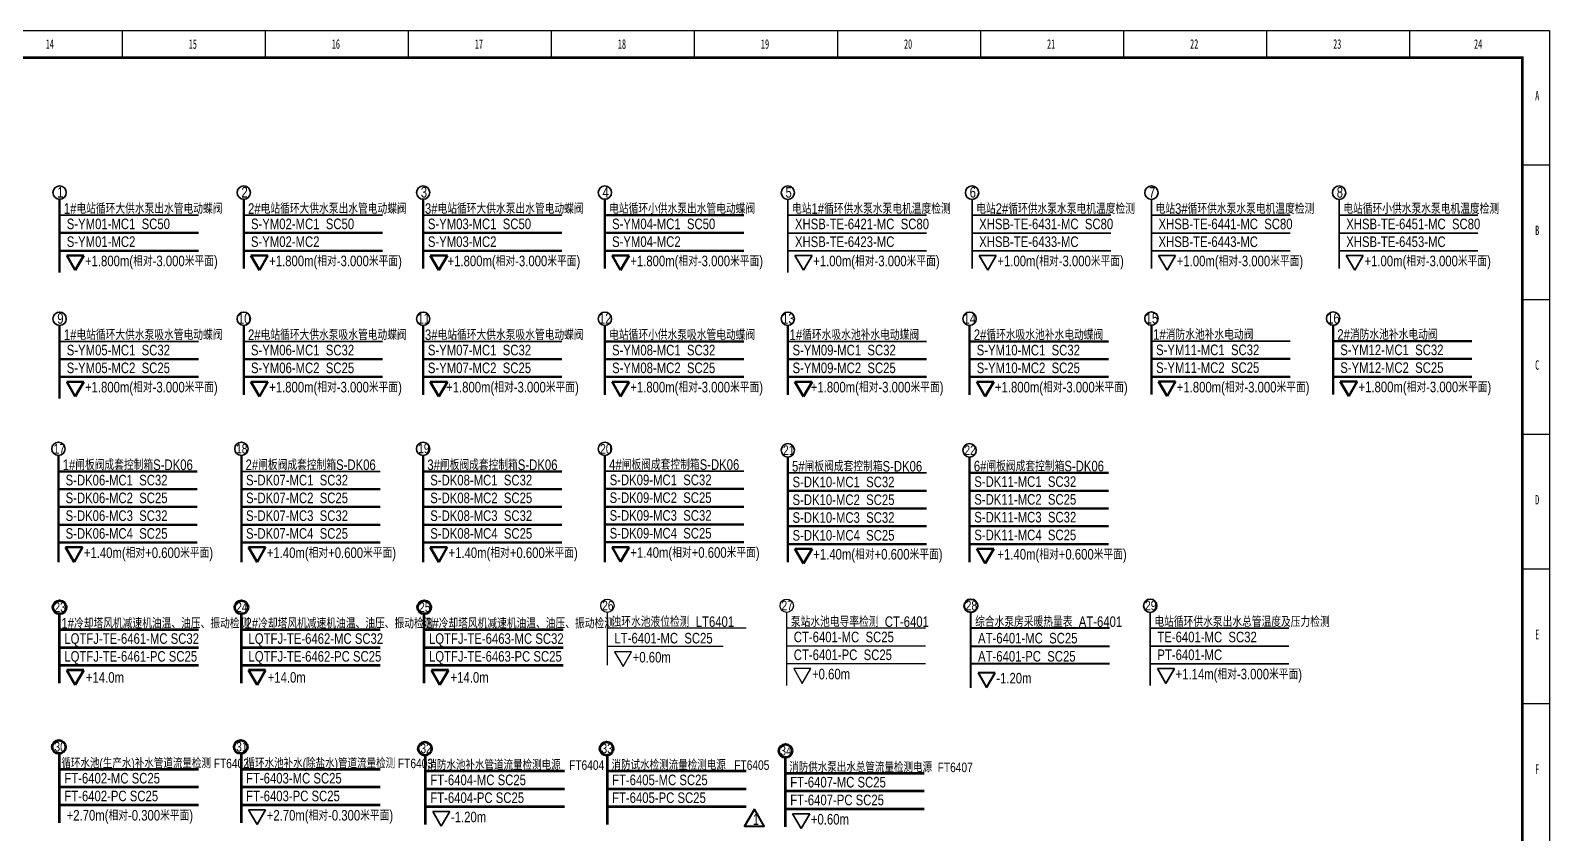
# Model space of a CAD drawing. Header units: millimetres. Extents: x -705761 to 1364679, y -410401 to 446404.
# Drawn here: x -492554 to -436690, y -108641 to -79126 of the extents above; entities that cross this region are included whole.
import ezdxf
from ezdxf.enums import TextEntityAlignment as Align

# ---------------------------------------------------------------- set-up
doc = ezdxf.new("R2010")
doc.units = ezdxf.units.MM
doc.layers.add('TK', color=7, linetype='Continuous')
doc.layers.add('模板-签名-公用', color=3, linetype='Continuous')
doc.layers.add('图框', color=7, linetype='Continuous', lineweight=13)
doc.layers.add('自动化文字', color=255, linetype='Continuous', lineweight=35)
doc.styles.add('bsee', font='BSDI_XW.shx', dxfattribs={"width": 0.8, "bigfont": 'BSDI_HZ.shx'})
doc.styles.add('Style-仿宋_GB2312', font='')
doc.styles.add('TZML', font='BSDI_XW.shx', dxfattribs={"width": 0.7, "height": 1, "bigfont": 'BSDI_HZ.shx'})
doc.styles.add('宋体', font='', dxfattribs={"width": 0.7, "height": 2.5})
doc.styles.get('Style-仿宋_GB2312').set_extended_font_data('仿宋_GB2312')
doc.styles.get('宋体').set_extended_font_data('SimSun')

# ---------------------------------------------------------------- blocks, each defined once
blk = doc.blocks.new('BSIET_通用图框_A1+0.5_1')
at = {"layer": '图框', "color": 7, "lineweight": 25}
for p, q in [((-524.9, 594), (-524.9, 584)), ((-472.3, 594), (-472.3, 584)), ((-472.3, 594), (-472.3, 584)), ((-419.7, 594), (-419.7, 584)), ((-419.7, 594), (-419.7, 584)), ((-367.1, 594), (-367.1, 584)), ((-367.1, 594), (-367.1, 584)), ((-314.5, 594), (-314.5, 584)), ((-314.5, 594), (-314.5, 584)), ((-261.9, 594), (-261.9, 584)), ((-261.9, 594), (-261.9, 584)), ((-209.3, 594), (-209.3, 584)), ((-209.3, 594), (-209.3, 584)), ((-156.7, 594), (-156.7, 584)), ((-156.7, 594), (-156.7, 584)), ((-104.1, 594), (-104.1, 584)), ((-104.1, 594), (-104.1, 584)), ((-51.5, 594), (-51.5, 584)), ((-51.5, 594), (-51.5, 584)), ((0, 544.5), (-10, 544.5)), ((0, 495), (-10, 495)), ((0, 445.5), (-10, 445.5)), ((0, 396), (-10, 396)), ((0, 346.5), (-10, 346.5))]:
    blk.add_line(p, q, dxfattribs=at)
at = {"layer": '图框', "color": 7, "lineweight": 25, "flags": 128}
for points in [[(-1261, 594), (0, 594), (0, 0), (-1261, 0), (-1261, 594)], [(-10, 584), (-1236, 584), (-1236, 10), (-10, 10), (-10, 584)]]:
    blk.add_lwpolyline(points, close=True, dxfattribs=at)
at = {"layer": '图框', "const_width": 1}
blk.add_lwpolyline([(-1236, 584), (-10, 584), (-10, 10), (-1236, 10)], close=True, dxfattribs=at)
at = {"layer": 'TK', "lineweight": 25, "style": '宋体', "width": 0.7, "flags": 3}
for tag, p in [('LZHQ_N会签10_T6_H6', (-1248.11, 94.08)), ('LZHQ_N会签9_T6_H6', (-1248.24, 86.08)), ('LZHQ_N会签8_T6_H6', (-1248.24, 78.08)), ('LZHQ_N会签7_T6_H6', (-1248.36, 70.08)), ('LZHQ_N会签6_T6_H6', (-1248.25, 62.08)), ('LZHQ_N会签5_T6_H6', (-1248.25, 54.08)), ('LZHQ_N会签4_T6_H6', (-1248.25, 46.08)), ('LZHQ_N会签3_T6_H6', (-1248.25, 38.08)), ('LZHQ_N会签2_T6_H6', (-1248.25, 30.08)), ('LZHQ_N会签1_T6_H6', (-1248.25, 22.08))]:
    blk.add_attdef(tag, text='', height=2.5, dxfattribs=at).set_placement(p, align=Align.MIDDLE)
at = {"layer": '图框', "color": 7, "lineweight": 25, "style": 'Style-仿宋_GB2312', "width": 0.628572}
for s, p in [('14', (-551.5, 589)), ('15', (-498.9, 589)), ('16', (-446.3, 589)), ('17', (-393.7, 589)), ('18', (-341.1, 589)), ('19', (-288.5, 589)), ('20', (-235.9, 589)), ('21', (-183.3, 589)), ('22', (-130.7, 589)), ('23', (-78.1, 589)), ('24', (-26.3, 589)), ('A', (-4.56, 570.04)), ('B', (-4.56, 520.54)), ('C', (-4.56, 471.04)), ('D', (-4.56, 421.54)), ('E', (-4.56, 372.04)), ('F', (-4.56, 322.54))]:
    blk.add_text(s, height=3.5, dxfattribs=at).set_placement(p, align=Align.MIDDLE_CENTER)
at = {"layer": '模板-签名-公用', "lineweight": 25, "style": '宋体', "width": 0.7}
blk.add_attdef('LZTQINS', text='', height=2, dxfattribs=at).set_placement((-10, 10), align=Align.MIDDLE)
at = {"layer": '模板-签名-公用', "lineweight": 25, "style": '宋体', "width": 0.7, "flags": 3}
blk.add_attdef('LZFRAME', (-45.91, 7.06), '', height=3, dxfattribs=at)

msp = doc.modelspace()

# ---------------------------------------------------------------- linework, layer by layer
at = {"layer": '自动化文字', "color": 201, "lineweight": 50}
for p, q in [((-491478.45, -88018.26), (-491478.45, -85332.29)), ((-491478.45, -88018.26), (-491478.45, -85332.29)), ((-484705.95, -87877.51), (-484705.95, -85332.29)), ((-478110.27, -87877.51), (-478110.27, -85332.29)), ((-471427.22, -87877.52), (-471427.22, -85332.29)), ((-466325.38, -85916.82), (-471427.22, -85916.82)), ((-467173.58, -85916.82), (-471427.22, -85916.82)), ((-486376.61, -86570.38), (-491478.45, -86570.38)), ((-479604.11, -86570.38), (-484705.95, -86570.38)), ((-473008.43, -86570.38), (-478110.27, -86570.38)), ((-466325.38, -86570.39), (-471427.22, -86570.39)), ((-486376.61, -87223.95), (-491478.45, -87223.95)), ((-490589.32, -87397.31), (-491216.59, -87397.31)), ((-491216.59, -87397.31), (-490902.95, -87940.59)), ((-490902.95, -87940.59), (-490589.32, -87397.31)), ((-479604.11, -87223.95), (-484705.95, -87223.95)), ((-483816.82, -87397.31), (-484444.09, -87397.31)), ((-484444.09, -87397.31), (-484130.46, -87940.59)), ((-484130.46, -87940.59), (-483816.82, -87397.31)), ((-473008.43, -87223.95), (-478110.27, -87223.95)), ((-477221.14, -87397.31), (-477848.41, -87397.31)), ((-477848.41, -87397.31), (-477534.77, -87940.59)), ((-477534.77, -87940.59), (-477221.14, -87397.31)), ((-466325.38, -87223.95), (-471427.22, -87223.95)), ((-470538.09, -87397.32), (-471165.35, -87397.32)), ((-471165.35, -87397.32), (-470851.72, -87940.6)), ((-470851.72, -87940.6), (-470538.09, -87397.32)), ((-491478.45, -92655.46), (-491478.45, -89969.49)), ((-484705.95, -92514.71), (-484705.95, -89969.49)), ((-478110.27, -92514.71), (-478110.27, -89969.49)), ((-471427.22, -92514.72), (-471427.22, -89969.5)), ((-464701.1, -92514.72), (-464701.1, -89969.5)), ((-458018.05, -92514.73), (-458018.05, -89969.5)), ((-451332.92, -92506.71), (-451332.91, -89961.49)), ((-444649.86, -92506.71), (-444649.86, -89961.49)), ((-466325.38, -90554.02), (-471427.22, -90554.02)), ((-452916.21, -90554.03), (-458018.05, -90554.03)), ((-439548.02, -90546.02), (-444649.87, -90546.02)), ((-486376.61, -91207.58), (-491478.45, -91207.58)), ((-479604.11, -91207.58), (-484705.95, -91207.58)), ((-473008.43, -91207.58), (-478110.27, -91207.58)), ((-466325.38, -91207.59), (-471427.22, -91207.59)), ((-459599.26, -91207.59), (-464701.1, -91207.59)), ((-452916.21, -91207.59), (-458018.05, -91207.59)), ((-446231.07, -91199.58), (-451332.92, -91199.58)), ((-439548.02, -91199.58), (-444649.87, -91199.58)), ((-486376.61, -91861.15), (-491478.45, -91861.15)), ((-490589.32, -92034.52), (-491216.59, -92034.52)), ((-491216.59, -92034.52), (-490902.95, -92577.8)), ((-490902.95, -92577.8), (-490589.32, -92034.52)), ((-479604.11, -91861.15), (-484705.95, -91861.15)), ((-483816.82, -92034.52), (-484444.09, -92034.52)), ((-484444.09, -92034.52), (-484130.46, -92577.8)), ((-484130.46, -92577.8), (-483816.82, -92034.52)), ((-473008.43, -91861.15), (-478110.27, -91861.15)), ((-477221.14, -92034.52), (-477848.41, -92034.52)), ((-477848.41, -92034.52), (-477534.77, -92577.8)), ((-477534.77, -92577.8), (-477221.14, -92034.52)), ((-466325.38, -91861.15), (-471427.22, -91861.15)), ((-470538.09, -92034.52), (-471165.35, -92034.52)), ((-471165.35, -92034.52), (-470851.72, -92577.8)), ((-470851.72, -92577.8), (-470538.09, -92034.52)), ((-459599.26, -91861.16), (-464701.1, -91861.16)), ((-463811.97, -92034.52), (-464439.24, -92034.52)), ((-464439.24, -92034.52), (-464125.6, -92577.8)), ((-464125.6, -92577.8), (-463811.97, -92034.52)), ((-452916.21, -91861.16), (-458018.05, -91861.16)), ((-457128.92, -92034.53), (-457756.19, -92034.53)), ((-457756.19, -92034.53), (-457442.55, -92577.81)), ((-457442.55, -92577.81), (-457128.92, -92034.53)), ((-446231.07, -91853.14), (-451332.92, -91853.14)), ((-450443.79, -92026.51), (-451071.05, -92026.51)), ((-451071.05, -92026.51), (-450757.42, -92569.79)), ((-450757.42, -92569.79), (-450443.79, -92026.51)), ((-439548.03, -91853.15), (-444649.87, -91853.15)), ((-443760.74, -92026.51), (-444388, -92026.51)), ((-444388, -92026.51), (-444074.37, -92569.79)), ((-444074.37, -92569.79), (-443760.74, -92026.51)), ((-491521.52, -98662.88), (-491521.51, -94747.44)), ((-484795.4, -98662.88), (-484795.4, -94747.45)), ((-478112.35, -98662.88), (-478112.35, -94747.45)), ((-471427.21, -98662.88), (-471427.21, -94747.45)), ((-464701.1, -98662.88), (-464701.1, -94802.51)), ((-458018.05, -98662.88), (-458018.04, -94802.52)), ((-486419.67, -95331.97), (-491521.52, -95331.97)), ((-473010.51, -95331.98), (-478112.35, -95331.98)), ((-452916.2, -95387.04), (-458018.05, -95387.04)), ((-486419.67, -95985.54), (-491521.52, -95985.54)), ((-479693.56, -95985.54), (-484795.4, -95985.54)), ((-473010.51, -95985.54), (-478112.35, -95985.54)), ((-466325.37, -95977.53), (-471427.22, -95977.53)), ((-459599.26, -96040.61), (-464701.1, -96040.61)), ((-452916.2, -96040.61), (-458018.05, -96040.61)), ((-486419.68, -96639.1), (-491521.52, -96639.1)), ((-479693.56, -96639.1), (-484795.4, -96639.1)), ((-473010.51, -96639.11), (-478112.35, -96639.11)), ((-466325.38, -96631.09), (-471427.22, -96631.09)), ((-459599.26, -96694.17), (-464701.1, -96694.17)), ((-452916.21, -96694.18), (-458018.05, -96694.18)), ((-486419.68, -97292.67), (-491521.52, -97292.67)), ((-479693.56, -97292.67), (-484795.4, -97292.67)), ((-473010.51, -97292.67), (-478112.35, -97292.67)), ((-466325.37, -97284.66), (-471427.22, -97284.66)), ((-459599.26, -97347.74), (-464701.1, -97347.74)), ((-452916.21, -97347.74), (-458018.05, -97347.74)), ((-486419.67, -97946.23), (-491521.52, -97946.23)), ((-490632.39, -98119.6), (-491259.65, -98119.6)), ((-491259.65, -98119.6), (-490946.02, -98662.88)), ((-490946.02, -98662.88), (-490632.39, -98119.6)), ((-479693.56, -97946.24), (-484795.4, -97946.24)), ((-483906.27, -98119.6), (-484533.53, -98119.6)), ((-484533.53, -98119.6), (-484219.9, -98662.88)), ((-484219.9, -98662.88), (-483906.27, -98119.6)), ((-473010.51, -97946.24), (-478112.35, -97946.24)), ((-477223.22, -98119.61), (-477850.48, -98119.61)), ((-477850.48, -98119.61), (-477536.85, -98662.89)), ((-477536.85, -98662.89), (-477223.22, -98119.61)), ((-466325.37, -97938.22), (-471427.21, -97938.22)), ((-470538.09, -98111.59), (-471165.35, -98111.59)), ((-471165.35, -98111.59), (-470851.72, -98654.87)), ((-470851.72, -98654.87), (-470538.09, -98111.59)), ((-459599.25, -98001.3), (-464701.1, -98001.3)), ((-463811.97, -98174.67), (-464439.23, -98174.67)), ((-464439.23, -98174.67), (-464125.6, -98717.95)), ((-464125.6, -98717.95), (-463811.97, -98174.67)), ((-452916.21, -98001.31), (-458018.05, -98001.31)), ((-457128.92, -98174.67), (-457756.18, -98174.67)), ((-457756.18, -98174.67), (-457442.55, -98717.95)), ((-457442.55, -98717.95), (-457128.92, -98174.67))]:
    msp.add_line(p, q, dxfattribs=at)
at = {"layer": '自动化文字', "color": 40, "lineweight": 35}
for p, q in [((-464701.1, -88020.39), (-464701.1, -85334.42)), ((-457928.6, -87879.64), (-457928.6, -85334.42)), ((-451332.92, -87879.64), (-451332.92, -85334.42)), ((-444430.21, -87879.65), (-444430.21, -85334.42)), ((-459599.26, -85918.95), (-464701.1, -85918.95)), ((-460447.47, -85918.95), (-464701.1, -85918.95)), ((-452826.76, -85918.95), (-457928.6, -85918.95)), ((-453674.97, -85918.95), (-457928.6, -85918.95)), ((-446231.08, -85918.95), (-451332.92, -85918.95)), ((-447079.28, -85918.95), (-451332.92, -85918.95)), ((-439328.37, -85918.95), (-444430.21, -85918.95)), ((-440176.58, -85918.95), (-444430.21, -85918.95)), ((-459599.26, -86572.51), (-464701.1, -86572.51)), ((-452826.76, -86572.51), (-457928.6, -86572.51)), ((-446231.08, -86572.51), (-451332.92, -86572.51)), ((-439328.37, -86572.52), (-444430.21, -86572.52)), ((-459599.26, -87226.08), (-464701.1, -87226.08)), ((-463811.97, -87399.44), (-464439.24, -87399.44)), ((-464439.24, -87399.44), (-464125.6, -87942.72)), ((-464125.6, -87942.72), (-463811.97, -87399.44)), ((-452826.76, -87226.08), (-457928.6, -87226.08)), ((-457039.47, -87399.44), (-457666.74, -87399.44)), ((-457666.74, -87399.44), (-457353.1, -87942.72)), ((-457353.1, -87942.72), (-457039.47, -87399.44)), ((-446231.08, -87226.08), (-451332.92, -87226.08)), ((-450443.79, -87399.44), (-451071.05, -87399.44)), ((-451071.05, -87399.44), (-450757.42, -87942.72)), ((-450757.42, -87942.72), (-450443.79, -87399.44)), ((-439328.37, -87226.08), (-444430.22, -87226.08)), ((-443541.09, -87399.45), (-444168.35, -87399.45)), ((-444168.35, -87399.45), (-443854.72, -87942.73)), ((-443854.72, -87942.73), (-443541.09, -87399.45)), ((-451375.98, -103199.12), (-451375.98, -100513.15)), ((-446274.14, -101097.68), (-451375.98, -101097.68)), ((-447122.35, -101097.68), (-451375.98, -101097.68)), ((-446274.14, -101751.24), (-451375.98, -101751.24))]:
    msp.add_line(p, q, dxfattribs=at)
at = {"layer": '自动化文字', "color": 201, "lineweight": 35}
for p, q in [((-486376.61, -85916.82), (-491478.45, -85916.82)), ((-487224.82, -85916.82), (-491478.45, -85916.82)), ((-479604.11, -85916.82), (-484705.95, -85916.82)), ((-480452.32, -85916.82), (-484705.95, -85916.82)), ((-473008.43, -85916.82), (-478110.27, -85916.82)), ((-473856.63, -85916.82), (-478110.27, -85916.82)), ((-486376.61, -90554.02), (-491478.45, -90554.02)), ((-487224.82, -90554.02), (-491478.45, -90554.02)), ((-479604.11, -90554.02), (-484705.95, -90554.02)), ((-480452.32, -90554.02), (-484705.95, -90554.02)), ((-473008.43, -90554.02), (-478110.27, -90554.02)), ((-473856.63, -90554.02), (-478110.27, -90554.02)), ((-467173.58, -90554.02), (-471427.22, -90554.02)), ((-459599.26, -90554.02), (-464701.1, -90554.02)), ((-460447.47, -90554.02), (-464701.1, -90554.02)), ((-453764.41, -90554.03), (-458018.05, -90554.03)), ((-446231.07, -90546.01), (-451332.92, -90546.01)), ((-447079.28, -90546.01), (-451332.92, -90546.01)), ((-440396.23, -90546.02), (-444649.87, -90546.02)), ((-487267.88, -95331.97), (-491521.52, -95331.97)), ((-479693.56, -95331.97), (-484795.4, -95331.97)), ((-480541.76, -95331.97), (-484795.4, -95331.97)), ((-473858.71, -95331.98), (-478112.35, -95331.98)), ((-466325.37, -95323.96), (-471427.22, -95323.96)), ((-467173.58, -95323.96), (-471427.22, -95323.96)), ((-459599.26, -95387.04), (-464701.1, -95387.04)), ((-460447.46, -95387.04), (-464701.1, -95387.04)), ((-453764.41, -95387.04), (-458018.05, -95387.04))]:
    msp.add_line(p, q, dxfattribs=at)
at = {"layer": '自动化文字', "color": 60, "lineweight": 30}
for p, q in [((-471337.77, -102448.73), (-471337.77, -100513.15)), ((-466235.93, -101097.67), (-471337.77, -101097.67)), ((-467084.14, -101097.67), (-471337.77, -101097.67)), ((-467084.14, -101763.67), (-471337.77, -101763.67)), ((-470448.64, -101958.59), (-471075.91, -101958.59)), ((-471075.91, -101958.59), (-470762.28, -102501.87)), ((-470762.28, -102501.87), (-470448.64, -101958.59))]:
    msp.add_line(p, q, dxfattribs=at)
at = {"layer": '自动化文字', "color": 161, "lineweight": 30}
for p, q in [((-464744.17, -103199.12), (-464744.17, -100513.15)), ((-459642.33, -101097.68), (-464744.17, -101097.68)), ((-460490.53, -101097.68), (-464744.17, -101097.68)), ((-459642.33, -101751.24), (-464744.17, -101751.24)), ((-459642.33, -102404.81), (-464744.17, -102404.81)), ((-463855.04, -102578.18), (-464482.3, -102578.18)), ((-464482.3, -102578.18), (-464168.67, -103121.46)), ((-464168.67, -103121.46), (-463855.04, -102578.18))]:
    msp.add_line(p, q, dxfattribs=at)
at = {"layer": '自动化文字', "color": 11, "linetype": 'Continuous', "lineweight": 40}
for p, q in [((-457969.59, -103289.99), (-457969.58, -100513.15)), ((-452867.75, -101097.67), (-457969.59, -101097.67)), ((-453715.95, -101097.67), (-457969.59, -101097.67)), ((-452867.75, -101763.67), (-457969.59, -101763.67)), ((-452867.75, -102404.8), (-457969.59, -102404.8)), ((-457080.46, -102728.59), (-457707.72, -102728.59)), ((-457707.72, -102728.59), (-457394.09, -103271.87)), ((-457394.09, -103271.87), (-457080.46, -102728.59))]:
    msp.add_line(p, q, dxfattribs=at)
at = {"layer": '自动化文字', "color": 51, "lineweight": 53}
for p, q in [((-491478.45, -103116.05), (-491478.45, -100570.83)), ((-484795.4, -103116.05), (-484795.4, -100570.83)), ((-478069.28, -103116.06), (-478069.28, -100570.83)), ((-486376.61, -101155.35), (-491478.45, -101155.35)), ((-487224.82, -101155.35), (-491478.45, -101155.35)), ((-479693.56, -101155.36), (-484795.4, -101155.36)), ((-480541.76, -101155.36), (-484795.4, -101155.36)), ((-472967.44, -101155.36), (-478069.28, -101155.36)), ((-473815.65, -101155.36), (-478069.28, -101155.36)), ((-486376.61, -101808.92), (-491478.45, -101808.92)), ((-479693.56, -101808.92), (-484795.4, -101808.92)), ((-472967.44, -101808.93), (-478069.28, -101808.93)), ((-486376.61, -102462.48), (-491478.45, -102462.48)), ((-490589.32, -102635.85), (-491216.59, -102635.85)), ((-491216.59, -102635.85), (-490902.95, -103179.13)), ((-490902.95, -103179.13), (-490589.32, -102635.85)), ((-479693.56, -102462.49), (-484795.4, -102462.49)), ((-483906.27, -102635.86), (-484533.53, -102635.86)), ((-484533.53, -102635.86), (-484219.9, -103179.14)), ((-484219.9, -103179.14), (-483906.27, -102635.86)), ((-472967.44, -102462.49), (-478069.28, -102462.49)), ((-477180.15, -102635.86), (-477807.42, -102635.86)), ((-477807.42, -102635.86), (-477493.79, -103179.14)), ((-477493.79, -103179.14), (-477180.15, -102635.86))]:
    msp.add_line(p, q, dxfattribs=at)
at = {"layer": '自动化文字', "color": 6, "lineweight": 35}
for p, q in [((-446274.14, -102404.81), (-451375.99, -102404.81)), ((-450486.86, -102578.18), (-451114.12, -102578.18)), ((-451114.12, -102578.18), (-450800.49, -103121.46)), ((-450800.49, -103121.46), (-450486.86, -102578.18))]:
    msp.add_line(p, q, dxfattribs=at)
at = {"layer": '自动化文字', "color": 4, "lineweight": 53}
for p, q in [((-491478.45, -108247.02), (-491478.45, -105701.8)), ((-484795.4, -108247.02), (-484795.4, -105701.8)), ((-478020.82, -108309.8), (-478020.82, -105764.58)), ((-471337.77, -108309.8), (-471337.77, -105764.58)), ((-464787.24, -108392.87), (-464787.24, -105847.64)), ((-486376.61, -106286.32), (-491478.45, -106286.32)), ((-487224.81, -106286.32), (-491478.45, -106286.32)), ((-479693.56, -106286.33), (-484795.4, -106286.33)), ((-480541.76, -106286.33), (-484795.4, -106286.33)), ((-472918.98, -106349.1), (-478020.82, -106349.1)), ((-473767.19, -106349.1), (-478020.82, -106349.1)), ((-466235.93, -106349.11), (-471337.77, -106349.11)), ((-467084.14, -106349.11), (-471337.77, -106349.11)), ((-459685.4, -106432.17), (-464787.24, -106432.17)), ((-460533.6, -106432.17), (-464787.24, -106432.17)), ((-486376.61, -106939.89), (-491478.45, -106939.89)), ((-479693.56, -106939.89), (-484795.4, -106939.89)), ((-472918.98, -107002.67), (-478020.82, -107002.67)), ((-466235.93, -107002.67), (-471337.77, -107002.67)), ((-459685.4, -107085.74), (-464787.24, -107085.74)), ((-486376.61, -107593.45), (-491478.45, -107593.45)), ((-479693.56, -107593.46), (-484795.4, -107593.46)), ((-472918.98, -107656.23), (-478020.82, -107656.23)), ((-466235.93, -107656.24), (-471337.77, -107656.24)), ((-459685.4, -107739.3), (-464787.24, -107739.3))]:
    msp.add_line(p, q, dxfattribs=at)
at = {"layer": '自动化文字', "color": 4, "lineweight": 35}
for p, q in [((-483906.27, -107766.82), (-484533.53, -107766.82)), ((-484533.53, -107766.82), (-484219.9, -108310.11)), ((-484219.9, -108310.11), (-483906.27, -107766.82)), ((-477131.69, -107829.6), (-477758.96, -107829.6)), ((-477758.96, -107829.6), (-477445.32, -108372.88)), ((-477445.32, -108372.88), (-477131.69, -107829.6)), ((-463898.1, -107912.67), (-464525.37, -107912.67)), ((-464525.37, -107912.67), (-464211.74, -108455.95)), ((-464211.74, -108455.95), (-463898.1, -107912.67))]:
    msp.add_line(p, q, dxfattribs=at)
at = {"layer": '自动化文字', "color": 1, "lineweight": 40}
msp.add_lwpolyline([(-465930, -107748.99), (-466290, -108372.59), (-465570, -108372.59), (-465930, -107748.99)], dxfattribs=at)
at = {"layer": '自动化文字', "color": 201, "lineweight": 35}
for centre in [(-491478.45, -85086.96), (-484705.95, -85086.96), (-478110.27, -85086.96), (-471427.22, -85086.96), (-491478.45, -89724.16), (-484705.95, -89724.16), (-478110.27, -89724.16), (-471427.22, -89724.17), (-464701.1, -89724.17), (-458018.05, -89724.17), (-451332.91, -89716.16), (-444649.86, -89716.16), (-491521.51, -94502.11), (-484795.4, -94502.12), (-478112.35, -94502.12), (-471429.29, -94502.13), (-464701.1, -94557.18), (-458018.04, -94557.19)]:
    msp.add_circle(centre, 245.33, dxfattribs=at)
at = {"layer": '自动化文字', "color": 40, "lineweight": 35}
for centre in [(-464701.1, -85089.09), (-457928.6, -85089.09), (-451332.92, -85089.09), (-444430.21, -85089.09), (-451375.98, -100267.82)]:
    msp.add_circle(centre, 245.33, dxfattribs=at)
at = {"layer": '自动化文字', "color": 51, "lineweight": 53}
for centre in [(-491478.45, -100325.5), (-484795.4, -100325.5), (-478069.28, -100325.5)]:
    msp.add_circle(centre, 245.33, dxfattribs=at)
at = {"layer": '自动化文字', "color": 60, "lineweight": 30}
msp.add_circle((-471337.77, -100267.82), 245.33, dxfattribs=at)
at = {"layer": '自动化文字', "color": 161, "lineweight": 30}
msp.add_circle((-464744.17, -100267.82), 245.33, dxfattribs=at)
at = {"layer": '自动化文字', "color": 11, "linetype": 'Continuous', "lineweight": 40}
msp.add_circle((-457969.58, -100267.82), 245.33, dxfattribs=at)
at = {"layer": '自动化文字', "color": 4, "lineweight": 53}
for centre in [(-491504.17, -105457.82), (-484821.12, -105457.82), (-478046.54, -105520.6), (-471363.49, -105520.6), (-464787.24, -105602.31)]:
    msp.add_circle(centre, 245.33, dxfattribs=at)

# ---------------------------------------------------------------- block references
at = {"layer": '图框', "xscale": 100, "yscale": 100, "zscale": 100}
msp.add_blockref('BSIET_通用图框_A1+0.5_1', (-436689.82, -138526.46), dxfattribs=at)

# ---------------------------------------------------------------- texts
at = {"layer": '自动化文字', "color": 201, "lineweight": 35, "style": 'bsee', "width": 0.8}
for s, height, p in [('1', 389.24, (-491565.99, -85268.74)), ('2', 389.24, (-484793.49, -85268.74)), ('3', 389.24, (-478197.8, -85268.74)), ('4', 389.24, (-471514.75, -85268.75)), ('1#电站循环大供水泵出水管电动蝶阀 ', 389.2425, (-491324.23, -85867.32)), ('2#电站循环大供水泵出水管电动蝶阀 ', 389.2425, (-484551.73, -85867.33)), ('3#电站循环大供水泵出水管电动蝶阀 ', 389.2425, (-478045.5, -85867.33)), ('电站循环小供水泵出水管电动蝶阀 ', 389.2425, (-471273, -85867.33)), ('S-YM01-MC1  SC50', 389.2425, (-491216.3, -86430.74)), ('S-YM02-MC1  SC50', 389.2425, (-484443.8, -86430.74)), ('S-YM03-MC1  SC50', 389.2425, (-477937.57, -86430.74)), ('S-YM04-MC1  SC50', 389.2425, (-471165.07, -86430.75)), ('S-YM01-MC2', 389.242, (-491216.3, -87084.3)), ('S-YM02-MC2', 389.242, (-484443.8, -87084.31)), ('S-YM03-MC2', 389.242, (-477937.57, -87084.31)), ('S-YM04-MC2', 389.242, (-471165.07, -87084.31)), ('+1.800m(相对-3.000米平面) ', 389.2425, (-490546.17, -87792.97)), ('+1.800m(相对-3.000米平面) ', 389.2425, (-483773.67, -87792.97)), ('+1.800m(相对-3.000米平面) ', 389.2425, (-477214.62, -87792.98)), ('+1.800m(相对-3.000米平面) ', 389.2425, (-470494.94, -87792.98)), ('9', 389.24, (-491565.99, -89905.95)), ('10', 389.242, (-484922.93, -89905.95)), ('11', 389.242, (-478321.99, -89905.95)), ('12', 389.242, (-471648.99, -89905.95)), ('13', 389.242, (-464912.82, -89905.96)), ('14', 389.242, (-458239.82, -89905.96)), ('15', 389.242, (-451544.64, -89897.94)), ('16', 389.242, (-444871.64, -89897.94)), ('1#电站循环大供水泵吸水管电动蝶阀 ', 389.2425, (-491324.23, -90504.52)), ('2#电站循环大供水泵吸水管电动蝶阀 ', 389.2425, (-484551.73, -90504.53)), ('3#电站循环大供水泵吸水管电动蝶阀 ', 389.2425, (-478045.5, -90504.53)), ('电站循环小供水泵吸水管电动蝶阀 ', 389.2425, (-471273, -90504.53)), ('1#循环水吸水池补水电动蝶阀', 389.2425, (-464636.33, -90504.54)), ('2#循环水吸水池补水电动蝶阀', 389.2425, (-457863.83, -90504.54)), ('1#消防水池补水电动阀 ', 389.2425, (-451268.15, -90496.53)), ('2#消防水池补水电动阀 ', 389.2425, (-444495.65, -90496.53)), ('S-YM05-MC1  SC32', 389.2425, (-491216.3, -91067.94)), ('S-YM06-MC1  SC32', 389.2425, (-484443.8, -91067.94)), ('S-YM07-MC1  SC32', 389.2425, (-477937.57, -91067.94)), ('S-YM08-MC1  SC32', 389.2425, (-471165.07, -91067.95)), ('S-YM09-MC1  SC32', 389.2425, (-464528.4, -91067.95)), ('S-YM10-MC1  SC32', 389.2425, (-457755.9, -91067.95)), ('S-YM11-MC1  SC32', 389.2425, (-451160.22, -91059.94)), ('S-YM12-MC1  SC32', 389.2425, (-444387.72, -91059.94)), ('S-YM05-MC2  SC25', 389.2425, (-491216.3, -91721.5)), ('S-YM06-MC2  SC25', 389.2425, (-484443.8, -91721.51)), ('S-YM07-MC2  SC25', 389.2425, (-477937.57, -91721.51)), ('S-YM08-MC2  SC25', 389.2425, (-471165.07, -91721.51)), ('S-YM09-MC2  SC25', 389.2425, (-464528.4, -91721.52)), ('S-YM10-MC2  SC25', 389.2425, (-457755.9, -91721.52)), ('S-YM11-MC2  SC25', 389.2425, (-451160.22, -91713.5)), ('S-YM12-MC2  SC25', 389.2425, (-444387.72, -91713.51)), ('+1.800m(相对-3.000米平面) ', 389.2425, (-490546.17, -92430.17)), ('+1.800m(相对-3.000米平面) ', 389.2425, (-483773.67, -92430.17)), ('+1.800m(相对-3.000米平面) ', 389.2425, (-477267.44, -92430.18)), ('+1.800m(相对-3.000米平面) ', 389.2425, (-470494.94, -92430.18)), ('+1.800m(相对-3.000米平面) ', 389.2425, (-463858.27, -92430.18)), ('+1.800m(相对-3.000米平面) ', 389.2425, (-457085.77, -92430.19)), ('+1.800m(相对-3.000米平面) ', 389.2425, (-450400.64, -92430.19)), ('+1.800m(相对-3.000米平面) ', 389.2425, (-443717.59, -92422.17)), ('17', 350, (-491696.92, -94676.12)), ('18', 350, (-484990.42, -94671.67)), ('19', 350, (-478297.85, -94661.72)), ('20', 350, (-471602.62, -94676.12)), ('21', 350, (-464876.5, -94731.19)), ('22', 350, (-458207.73, -94725.39)), ('1#闸板阀成套控制箱S-DK06 ', 389.2425, (-491367.3, -95282.48)), ('2#闸板阀成套控制箱S-DK06 ', 389.2425, (-484641.18, -95282.49)), ('4#闸板阀成套控制箱S-DK06 ', 389.2425, (-471273, -95274.47)), ('5#闸板阀成套控制箱S-DK06 ', 389.2425, (-464546.88, -95337.55)), ('6#闸板阀成套控制箱S-DK06 ', 389.2425, (-457861.75, -95329.54)), ('S-DK06-MC1  SC32', 389.2425, (-491259.37, -95845.9)), ('S-DK07-MC1  SC32', 389.2425, (-484622.7, -95845.9)), ('S-DK08-MC1  SC32', 389.2425, (-477850.2, -95845.9)), ('S-DK09-MC1  SC32', 389.2425, (-471254.52, -95837.89)), ('S-DK10-MC1  SC32', 389.2425, (-464528.4, -95913.9)), ('S-DK11-MC1  SC32', 389.2425, (-457845.35, -95900.97)), ('S-DK06-MC2  SC25', 389.2425, (-491259.37, -96499.46)), ('S-DK07-MC2  SC25', 389.2425, (-484622.7, -96499.46)), ('S-DK08-MC2  SC25', 389.2425, (-477850.2, -96499.47)), ('S-DK09-MC2  SC25', 389.2425, (-471254.52, -96491.45)), ('S-DK10-MC2  SC25', 389.2425, (-464528.4, -96567.46)), ('S-DK11-MC2  SC25', 389.2425, (-457845.35, -96554.54)), ('S-DK06-MC3  SC32', 389.2425, (-491259.37, -97153.03)), ('S-DK07-MC3  SC32', 389.2425, (-484622.7, -97153.03)), ('S-DK08-MC3  SC32', 389.2425, (-477850.2, -97153.03)), ('S-DK09-MC3  SC32', 389.2425, (-471254.51, -97145.02)), ('S-DK10-MC3  SC32', 389.2425, (-464528.4, -97221.03)), ('S-DK11-MC3  SC32', 389.2425, (-457845.35, -97208.1)), ('S-DK06-MC4  SC25', 389.2425, (-491259.37, -97806.59)), ('S-DK07-MC4  SC25', 389.2425, (-484622.7, -97806.6)), ('S-DK08-MC4  SC25', 389.2425, (-477850.2, -97806.6)), ('S-DK09-MC4  SC25', 389.2425, (-471254.51, -97798.58)), ('S-DK10-MC4  SC25', 389.2425, (-464528.4, -97874.59)), ('S-DK11-MC4  SC25', 389.2425, (-457845.35, -97861.67)), ('+1.40m(相对+0.600米平面) ', 389.2425, (-490589.24, -98515.26)), ('+1.40m(相对+0.600米平面) ', 389.2425, (-483860.88, -98515.26)), ('+1.40m(相对+0.600米平面) ', 389.2425, (-477180.07, -98515.27)), ('+1.40m(相对+0.600米平面) ', 389.2425, (-470492.7, -98507.25)), ('+1.40m(相对+0.600米平面) ', 389.2425, (-463766.58, -98570.33)), ('+1.40m(相对+0.600米平面) ', 389.2425, (-456994.08, -98570.33))]:
    msp.add_text(s, height=height, dxfattribs=at).set_placement(p)
at = {"layer": '自动化文字', "color": 40, "lineweight": 35, "style": 'bsee', "width": 0.8}
for s, height, p in [('5', 389.24, (-464788.64, -85270.87)), ('6', 389.24, (-458016.14, -85270.87)), ('7', 389.24, (-451420.45, -85270.88)), ('8', 389.24, (-444517.75, -85270.88)), ('电站1#循环供水泵水泵电机温度检测', 389.2425, (-464546.88, -85869.45)), ('电站2#循环供水泵水泵电机温度检测', 389.2425, (-457774.39, -85869.45)), ('电站3#循环供水泵水泵电机温度检测', 389.2425, (-451178.7, -85869.46)), ('电站循环小供水泵水泵电机温度检测', 389.2425, (-444276, -85869.45)), ('XHSB-TE-6421-MC  SC80', 389.2425, (-464438.95, -86432.86)), ('XHSB-TE-6431-MC  SC80', 389.2425, (-457666.45, -86432.86)), ('XHSB-TE-6441-MC  SC80', 389.2425, (-451070.77, -86432.86)), ('XHSB-TE-6451-MC  SC80', 389.2425, (-444168.06, -86432.87)), ('XHSB-TE-6423-MC ', 389.2425, (-464438.95, -87086.43)), ('XHSB-TE-6433-MC ', 389.2425, (-457666.45, -87086.43)), ('XHSB-TE-6443-MC  ', 389.2425, (-451070.77, -87086.43)), ('XHSB-TE-6453-MC ', 389.2425, (-444168.06, -87086.43)), ('+1.00m(相对-3.000米平面) ', 389.2425, (-463768.82, -87795.1)), ('+1.00m(相对-3.000米平面) ', 389.2425, (-456996.33, -87795.1)), ('+1.00m(相对-3.000米平面) ', 389.2425, (-450400.64, -87795.1)), ('+1.00m(相对-3.000米平面) ', 389.2425, (-443497.94, -87795.11)), ('29', 350, (-451565.67, -100436.03)), ('电站循环供水泵出水总管温度及压力检测 ', 389.2425, (-451221.77, -101048.19)), ('TE-6401-MC  SC32', 389.2425, (-451113.84, -101611.6))]:
    msp.add_text(s, height=height, dxfattribs=at).set_placement(p)
at = {"layer": '自动化文字', "color": 191, "lineweight": 35, "style": 'bsee', "width": 0.8}
msp.add_text('3#闸板阀成套控制箱S-DK06 ', height=389.2425, dxfattribs=at).set_placement((-477958.13, -95282.49))
at = {"layer": '自动化文字', "color": 51, "lineweight": 53, "style": 'bsee', "width": 0.8}
for s, p in [('23', (-491668.13, -100493.7)), ('24', (-484985.08, -100493.7)), ('25', (-478258.96, -100493.7))]:
    msp.add_text(s, height=350, dxfattribs=at).set_placement(p)
at = {"layer": '自动化文字', "color": 60, "lineweight": 30, "style": 'bsee', "width": 0.8}
for s, height, p in [('26', 350, (-471527.45, -100436.02)), ('浊环水池液位检测  LT6401', 389.2425, (-471183.55, -101048.18)), ('LT-6401-MC  SC25', 389.2425, (-471075.62, -101654.36)), ('+0.60m', 389.242, (-470405.49, -102354.24))]:
    msp.add_text(s, height=height, dxfattribs=at).set_placement(p)
at = {"layer": '自动化文字', "color": 161, "lineweight": 30, "style": 'bsee', "width": 0.8}
for s, height, p in [('27', 350, (-464933.85, -100436.02)), ('泵站水池电导率检测  CT-6401', 389.2425, (-464589.95, -101048.19)), ('CT-6401-MC  SC25', 389.2425, (-464482.02, -101611.6)), ('CT-6401-PC  SC25', 389.2425, (-464482.02, -102265.16)), ('+0.60m', 389.242, (-463811.89, -102973.83))]:
    msp.add_text(s, height=height, dxfattribs=at).set_placement(p)
at = {"layer": '自动化文字', "color": 11, "linetype": 'Continuous', "lineweight": 40, "style": 'bsee', "width": 0.8}
msp.add_text('28', height=350, dxfattribs=at).set_placement((-458159.27, -100436.03))
at = {"layer": '自动化文字', "color": 51, "lineweight": 35, "style": 'bsee', "width": 0.8}
for s, height, p in [('1#冷却塔风机减速机油温、油压、振动检测', 389.2425, (-491413.68, -101105.87)), ('2#冷却塔风机减速机油温、油压、振动检测', 389.2425, (-484641.18, -101105.87)), ('3#冷却塔风机减速机油温、油压、振动检测', 389.2425, (-478004.51, -101105.87)), ('LQTFJ-TE-6461-MC SC32', 389.2425, (-491305.75, -101669.28)), ('LQTFJ-TE-6462-MC SC32', 389.2425, (-484533.25, -101669.28)), ('LQTFJ-TE-6463-MC SC32', 389.2425, (-477896.58, -101669.29)), ('LQTFJ-TE-6461-PC SC25', 389.2425, (-491305.75, -102322.84)), ('LQTFJ-TE-6462-PC SC25', 389.2425, (-484533.25, -102322.85)), ('LQTFJ-TE-6463-PC SC25', 389.2425, (-477896.58, -102322.85)), ('+14.0m', 389.242, (-490511.31, -103095.64)), ('+14.0m', 389.242, (-483828.26, -103095.64)), ('+14.0m', 389.242, (-477102.14, -103095.64))]:
    msp.add_text(s, height=height, dxfattribs=at).set_placement(p)
at = {"layer": '自动化文字', "color": 11, "linetype": 'Continuous', "lineweight": 35, "style": 'bsee', "width": 0.8}
for s, height, p in [('综合水泵房采暖热量表  AT-6401', 389.2425, (-457815.37, -101048.18)), ('AT-6401-MC  SC25', 389.2425, (-457707.44, -101654.36)), ('AT-6401-PC  SC25', 389.2425, (-457707.44, -102320.36)), ('-1.20m', 389.242, (-457037.31, -103124.24))]:
    msp.add_text(s, height=height, dxfattribs=at).set_placement(p)
at = {"layer": '自动化文字', "color": 6, "lineweight": 35, "style": 'bsee', "width": 0.8}
for s, height, p in [('PT-6401-MC', 389.242, (-451113.84, -102265.16)), ('+1.14m(相对-3.000米平面) ', 389.2425, (-450443.71, -102973.83))]:
    msp.add_text(s, height=height, dxfattribs=at).set_placement(p)
at = {"layer": '自动化文字', "color": 4, "lineweight": 53, "style": 'bsee', "width": 0.8}
for s, p in [('30', (-491668.13, -105624.67)), ('31', (-484985.08, -105624.68)), ('32', (-478210.5, -105687.45)), ('33', (-471553.23, -105688.81)), ('34', (-464976.97, -105770.52))]:
    msp.add_text(s, height=350, dxfattribs=at).set_placement(p)
at = {"layer": '自动化文字', "color": 4, "lineweight": 35, "style": 'bsee', "width": 0.8}
for s, height, p in [('循环水池(生产水)补水管道流量检测 FT6402', 350, (-491413.68, -106236.84)), ('循环水池补水(除盐水)管道流量检测 FT6403', 350, (-484641.18, -106236.84)), ('消防水池补水管道流量检测电源   FT6404', 350, (-477956.05, -106299.62)), ('消防试水检测流量检测电源   FT6405', 350, (-471183.55, -106299.62)), ('消防供水泵出水总管流量检测电源  FT6407', 350, (-464649.82, -106382.68)), ('FT-6402-MC SC25', 389.2425, (-491305.75, -106800.25)), ('FT-6403-MC SC25', 389.2425, (-484622.7, -106800.25)), ('FT-6404-MC SC25', 389.2425, (-477848.12, -106863.03)), ('FT-6405-MC SC25', 389.2425, (-471165.07, -106863.03)), ('FT-6407-MC SC25', 389.2425, (-464614.54, -106946.1)), ('FT-6402-PC SC25', 389.2425, (-491305.75, -107453.81)), ('FT-6403-PC SC25', 389.2425, (-484622.7, -107453.82)), ('FT-6404-PC SC25', 389.2425, (-477848.12, -107516.59)), ('FT-6405-PC SC25', 389.2425, (-471165.08, -107516.6)), ('FT-6407-PC SC25', 389.2425, (-464614.54, -107599.66)), ('+2.70m(相对-0.300米平面) ', 389.2425, (-491220.68, -108162.48)), ('+2.70m(相对-0.300米平面) ', 389.2425, (-483863.12, -108162.49)), ('-1.20m', 389.242, (-477088.54, -108225.26)), ('+0.60m', 389.242, (-463854.95, -108308.32))]:
    msp.add_text(s, height=height, dxfattribs=at).set_placement(p)
at = {"layer": '自动化文字', "color": 1, "linetype": 'Continuous', "lineweight": 30, "style": 'TZML', "width": 0.7}
msp.add_text('1', height=400, dxfattribs=at).set_placement((-465980.77, -107919.4), align=Align.TOP_LEFT)

doc.saveas('drawing.dxf')
